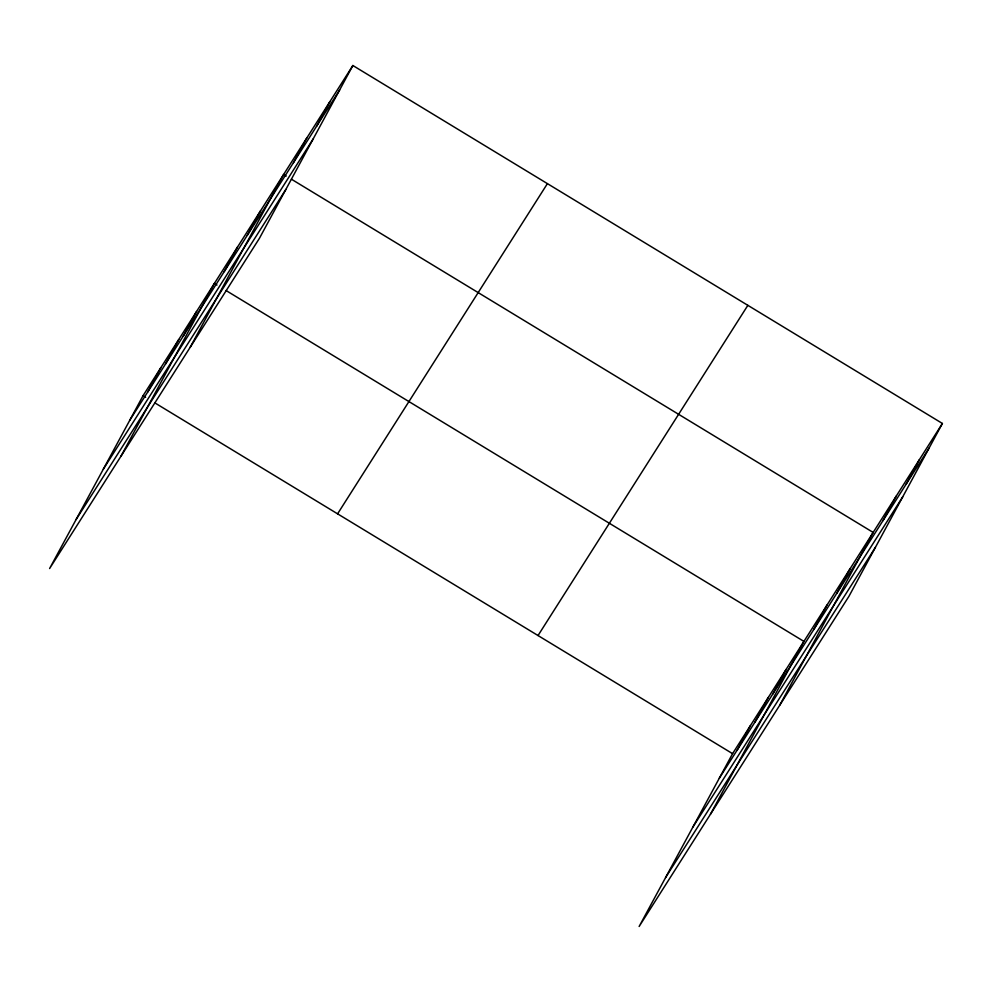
<?xml version="1.0" encoding="UTF-8"?>
<svg xmlns="http://www.w3.org/2000/svg" width="992" height="992" viewBox="0 0 992 992"><rect width="100%" height="100%" fill="white"/><g stroke="black" fill="none" stroke-linecap="round" stroke-linejoin="round"><path stroke-width="1.49" d="M352.867 65.509L143.046 395.709L49.6 568.54L259.42 238.34L352.867 65.509L942.4 423.46L848.954 596.291L639.133 926.491L732.58 753.66L942.4 423.46M147.634 392.15L160.878 367.648M165.466 364.089L178.709 339.574M183.297 336.015L196.552 311.513M120.937 456.27L214.384 283.439L216.975 285.014M224.217 271.634L237.46 247.12M247.293 235.302L260.549 210.8M190.179 347.299L283.625 174.48L286.217 176.055M293.458 162.663L306.702 138.161M316.535 126.344L329.79 101.841M737.155 750.101L750.411 725.598M754.999 722.04L768.242 697.525M772.83 693.966L786.086 669.464M710.47 814.221L803.917 641.402L226.052 290.532M813.75 629.585L826.993 605.07M836.826 593.253L850.082 568.751M779.712 705.25L873.158 532.431L291.412 179.205M882.992 520.614L896.235 496.112M906.068 484.294L919.324 459.792M129.791 420.211L339.624 90.024M103.329 469.166L313.15 138.967M76.062 519.585L285.894 189.398M337.59 513.831L547.41 183.644M538.036 635.537L747.856 305.338M719.324 778.174L929.144 447.975M692.862 827.117L902.683 496.918M665.595 877.536L875.415 547.348M143.046 395.709L145.638 397.284M154.715 402.802L732.58 753.66"/></g></svg>
